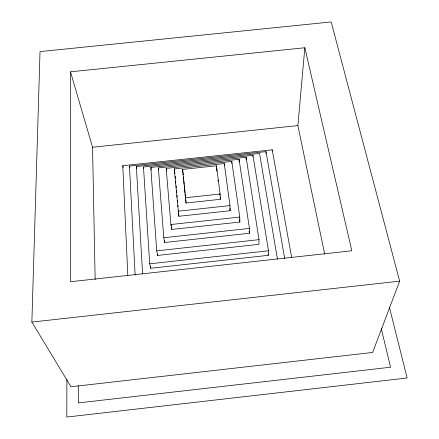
<?xml version="1.0" encoding="UTF-8"?>
<svg xmlns="http://www.w3.org/2000/svg" width="439" height="439" viewBox="0 0 439 439"><rect width="100%" height="100%" fill="white"/><g stroke="black" fill="none" stroke-linecap="round" stroke-linejoin="round"><path stroke-width="0.66" d="M70.498 71.815L70.449 281.739L351.815 250.784L304.831 47.752L70.498 71.815L92.541 147.235L95.142 279.511M66.904 379.406L66.799 417.05L407.14 377.995L389.503 307.64M249.418 233.257L249.429 228.417L239.074 159.33L158.369 167.912L163.78 237.74L164.685 242.493L249.418 233.257L249.116 231.238M252.941 156.641L252.952 155.357L143.476 166.99L149.704 263.817L150.758 268.256L268.278 255.344L268.492 250.79L252.952 155.357M259.005 239.661L258.895 244.353L157.694 255.427L156.712 250.839L150.807 167.446L246.125 157.31L259.005 239.661L156.712 250.839M31.86 322.078L40.031 51.604L331.182 21.95L399.66 281.147L372.64 352.457L70.953 386.759L31.86 322.078L399.66 281.147M265.924 153.507L265.985 151.625L129.467 166.123L135.135 275.143M272.153 151.082L272.207 149.842L122.766 165.706L127.826 275.5M324.712 254.252L297.883 125.587L304.831 47.752M170.908 224.527L239.754 217.064L231.787 161.415L166.178 168.395L170.908 224.527L171.742 229.443L239.848 222.052L239.754 217.064M163.78 237.74L249.429 228.417M149.704 263.817L268.492 250.79M174.234 168.9L224.258 163.571L229.981 205.6L230.179 210.731L178.86 216.279L174.234 168.9L174.914 173.57M182.558 169.41L216.471 165.799L220.109 194.016L220.416 199.301L186.043 203.005L182.558 169.41L183.261 174.837M185.357 197.753L220.109 194.016M178.102 211.203L229.981 205.6M92.541 147.235L297.883 125.587M142.604 273.952L136.364 166.551L259.57 153.463L277.432 259.114M122.766 165.706L123.211 167.522M381.266 328.586L390.551 367.224L78.356 402.909L78.263 385.793M129.467 166.123L129.752 167.352M136.364 166.551L136.77 168.417M143.476 166.99L143.734 168.252M150.807 167.446L151.296 170.003M272.207 149.842L291.655 257.331M158.369 167.912L158.715 169.86M265.985 151.625L284.713 258.593M268.059 254L268.278 255.344M166.178 168.395L166.601 171.029M239.458 219.352L239.848 222.052M229.811 208.037L230.179 210.731M217.925 179.941L218.095 181.274M219.73 193.961L219.901 195.295M220.158 197.298L220.416 199.301M183.458 176.851L183.721 179.535M183.853 180.873L184.188 184.226M184.32 185.571L184.583 188.249M184.715 189.593L185.049 192.946M185.181 194.285L185.445 196.968M185.648 198.982L186.043 203.005M175.194 176.275L175.381 178.305M175.633 181.022L175.819 183.052M176.066 185.768L176.253 187.799M176.5 190.515L176.687 192.545M176.933 195.262L177.12 197.292M177.433 200.683L177.559 202.039M177.866 205.43L177.993 206.785M178.3 210.177L178.426 211.532M178.552 212.893L178.86 216.279M171.342 224.686L171.457 226.041M171.572 227.402L171.742 229.443M164.526 240.451L164.685 242.493M157.596 254.071L157.694 255.427M150.626 266.21L150.758 268.256M216.471 165.799L216.553 167.166M216.636 168.532L216.806 171.259M224.258 163.571L224.351 165.591M231.787 161.415L231.852 163.412M239.074 159.33L239.118 161.958M246.125 157.31L246.136 159.911"/></g></svg>
